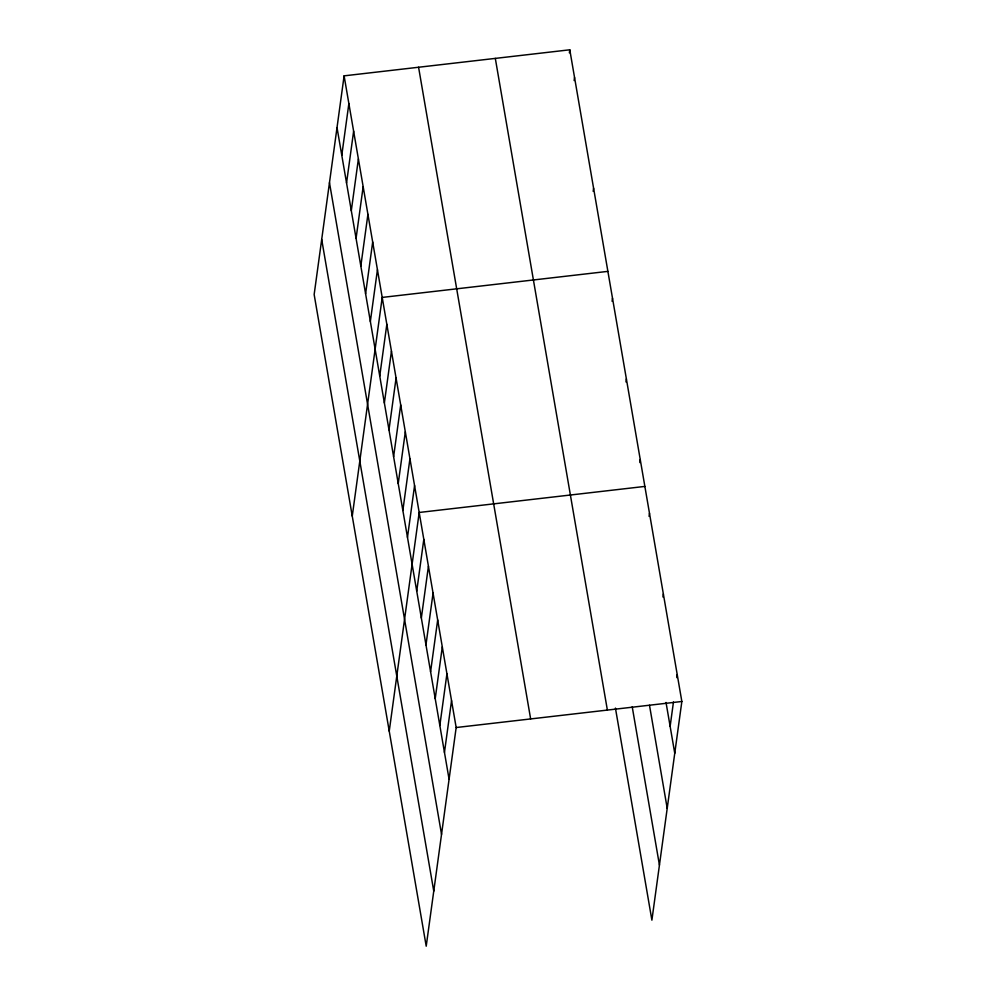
<?xml version="1.0" encoding="UTF-8"?>
<svg xmlns="http://www.w3.org/2000/svg" width="996" height="996" viewBox="0 0 996 996"><rect width="100%" height="100%" fill="white"/><g stroke="black" fill="none" stroke-linecap="round" stroke-linejoin="round"><path stroke-width="1.49" d="M344.106 75.845L314.151 294.517L426.213 946.2L456.168 727.528L344.106 75.845L569.787 49.8L681.849 701.483L651.894 920.155L615.428 708.081M341.777 155.314L348.874 103.547M346.546 183.003L353.63 131.235M351.302 210.704L358.398 158.937M356.07 238.405L363.154 186.638M360.826 266.094L367.922 214.327M365.594 293.795L372.678 242.028M370.35 321.484L377.447 269.717M352.26 516.09L382.215 297.418L607.884 271.373M379.737 376.065L386.834 324.298M384.369 402.944L391.453 351.177M388.988 429.836L396.072 378.069M393.607 456.716L400.703 404.949M398.226 483.595L405.322 431.828M402.857 510.475L409.941 458.708M407.476 537.354L414.573 485.587M389.237 731.151L419.192 512.467L644.86 486.422M416.726 591.126L423.81 539.359M421.345 618.006L428.429 566.238M425.964 644.885L433.061 593.118M430.583 671.765L437.68 619.998M435.215 698.644L442.299 646.877M439.834 725.524L446.93 673.769M444.453 752.416L451.549 700.649M569.363 52.85L569.787 49.8M574.132 80.539L574.543 77.501M593.18 191.332L593.591 188.281M612.092 301.302L612.503 298.252M625.961 381.941L626.372 378.903M639.83 462.592L640.241 459.542M649.068 516.351L649.492 513.301M662.938 596.99L663.361 593.952M670.134 726.358L673.47 702.006M676.807 677.641L677.23 674.591M456.168 727.528L681.849 701.483M666.025 702.466L674.753 753.25M649.492 705.28L667.208 808.329M632.211 706.774L659.439 865.076M495.311 58.391L607.373 710.073M418.581 67.255L530.644 718.925M337.022 127.613L449.084 779.295M329.477 182.691L441.539 834.374M321.696 239.438L433.758 891.121"/></g></svg>
